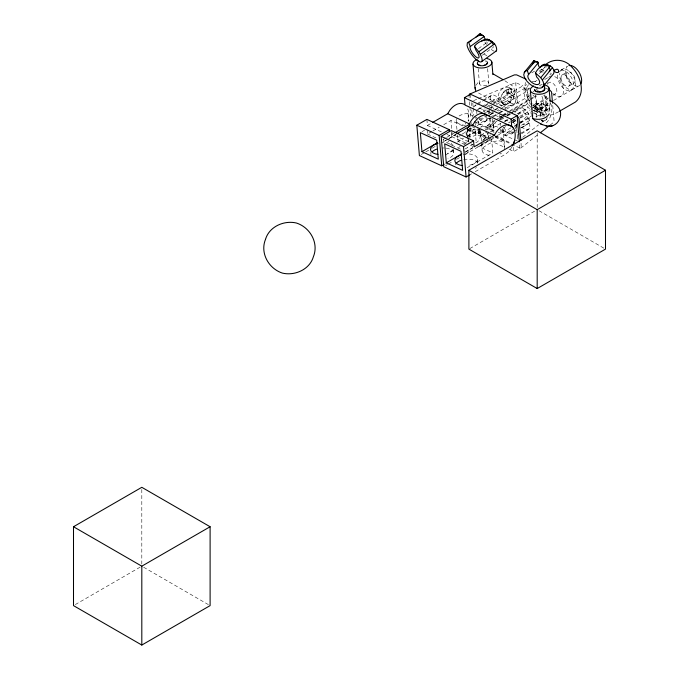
<?xml version="1.0" encoding="UTF-8"?>
<svg xmlns="http://www.w3.org/2000/svg" width="679" height="679" viewBox="0 0 679 679"><rect width="100%" height="100%" fill="white"/><g stroke="black" fill="none" stroke-linecap="round" stroke-linejoin="round"><path stroke-width="0.51" stroke-dasharray="3.4 2.55" d="M479.578 129.409C480.392 133.61 481.403 139.356 477.116 142.098A11.373 5.865 -4.8 0 1 474.765 143.176M504.327 149.473L504.65 147.097L503.131 129.621L501.331 128.798M525.376 82.405C524.171 88.907 526.123 95.697 529.408 101.315M479.849 130.453C478.805 135.367 472.728 136.555 468.468 137.022M488.532 131.904L487.564 134.306A16.593 10.508 -65.4 0 1 485.324 137.964M475.843 85.384L478.831 81.556M532.514 107.29C536.75 108.844 543.854 112.222 541.231 104.473L539.313 103.879A8.886 5.992 51.9 0 0 533.804 105.126L533.898 106.204L541.579 108.581M539.313 73.841L545.848 65.88M520.131 123.238L528.831 114.14L526.072 109.956L519.401 106.892L512.306 110.991M540.204 109.667L539.856 105.551L541.231 104.473M511.881 97.818C501.433 92.7 509.275 91.657 513.808 96.987L514.309 96.995A3.556 2.563 -56.2 0 1 515.463 101.247A3.556 2.563 -56.2 0 1 511.032 103.149A3.556 2.563 -56.2 0 1 511.414 98.234L511.788 96.741A8.886 4.133 66.8 0 0 507.434 90.961L506.067 90.052L507.994 89.221L509.36 90.137A8.886 4.133 66.8 0 1 513.714 95.917L513.808 96.987M534.967 81.709L537.004 80.368M472.813 103.098L473.153 107.146L476.149 104.625M483.55 100.781L492.725 94.653L499.396 97.717L504.913 106.085L505.337 111.144M477.312 109.777L481.139 107.019M491.715 101.638L494.448 99.338L498.361 101.129L501.722 106.23M479.272 118.494L480.392 120.191L484.297 121.982L489.695 118.146M499.388 113.274L502.121 110.974L501.883 108.131M494.949 120.327L490.51 122.891L486.02 126.667L495.78 121.032M474.349 121.312L487.692 127.431L490.679 124.911L496.986 121.269M499.489 115.337L499.659 117.357L501.153 116.101M499.337 118.978L504.098 115.438M504.319 115.608L499.829 119.385L503.377 117.331M510.481 113.232L514.911 110.669L519.401 106.892M504.675 121.439L506.042 120.285L509.946 122.076M514.707 111.831L524.612 106.119L527.6 103.598L527.939 107.647L532.489 109.735M518.391 113.877L521.124 111.577L525.037 113.368L528.398 118.469L528.797 123.213L520.734 128.586M503.708 127.329L507.069 132.43L510.973 134.221L513.714 131.921M521.574 133.78L530.027 128.306L528.831 114.14M495.11 136.674L519.885 148.039L521.234 147.683L521.022 142.582M520.148 117.696L530.138 109.879M530.97 109.226L546.79 96.834L543.175 95.179M522.694 137.285L538.506 124.902M541.842 122.288L547.664 117.73M520.683 148.141L538.719 134.009M550.202 125.021L553.36 122.526L554.047 120.921L552.63 104.133M483.024 139.967L484.84 138.635M478.474 48.625L488.26 41.504M482.26 55.262L492.53 47.785M473.153 107.146L476.624 105.024M477.49 104.49L482.684 101.315M461.89 134.289C467.347 130.563 479.416 125.335 480.308 135.927M535.256 103.989L539.966 103.106L547.961 105.466L543.115 103.963M426.887 119.394L427.397 125.462L431.81 122.916M422.015 131.675L424.536 130.224M477.643 103.369L482.082 100.806M482.964 100.288L492.725 94.653M531.674 72.84L535.247 70.769M427.133 129.825L427.49 134.035L432.005 131.437M432.905 130.911L439.22 127.262M443.735 124.656L450.958 120.489L463.451 126.226M482.031 106.51L487.352 103.437M488.243 102.928L494.448 99.338M478.406 109.327L481.954 107.274M485.502 105.228L488.167 103.692M484.314 106.425L487.861 104.379M491.409 102.325L499.396 97.717M486.877 106.671L489.584 105.109M493.183 103.03L522.898 85.877L526.573 91.453L500.465 106.527M479.366 108.046L483.27 109.837L485.044 108.818M488.6 106.764L491.256 105.228M492.148 104.719L498.361 101.129M483.244 111.509L486.792 109.455M487.683 108.946L492.114 106.382L494.354 109.786M490.213 108.199L492.912 106.637M496.519 104.558L526.233 87.404L528.958 88.66M561.338 69.869L567.372 66.381A11.373 6.569 60 0 0 568.535 80.122A11.373 6.569 60 0 0 579.849 85.316L573.814 88.796M544.719 79.502L549.294 76.871M442.98 139.535L445.721 137.947M446.638 137.421L454.149 133.169M488.082 110.38L489.652 112.765L491.46 111.729M495.059 109.65L499.557 107.053M488.413 113.911L493.735 110.838M494.618 110.329L497.283 108.793M451.399 132.583L451.739 136.632L456.152 134.086M480.392 120.191L486.605 116.601M490.153 114.556L492.818 113.02M421.235 154.498L424.901 152.376M425.818 151.85L431.326 148.667M432.243 148.141L435.918 146.019M443.26 141.784L447.851 139.136M448.768 138.601L456.11 134.366M493.378 112.739L489.831 114.793L486.52 109.769M496.926 110.694L498.7 109.667M502.248 107.621L504.913 106.085M448.344 138.932L443.828 141.538L443.65 139.433M449.243 138.406L455.567 134.765M533.023 91.657L535.765 90.078M561.966 75.038L566.999 72.135M468.026 129.604L473.195 126.617M489.118 117.968L479.357 123.603L477.702 121.091M490 117.459L494.439 114.895L501.11 117.959M446.358 142.845L448.878 141.393M493.243 116.092L497.682 113.537M498.573 113.02L502.121 110.974M484.297 121.982L491.401 117.883M492.283 117.374L497.614 114.301M501.119 112.273L502.918 111.229M506.517 109.149L529.934 95.637M502.655 114.836L506.254 112.756M509.853 110.677L529.662 99.244M530.562 98.727L535.969 95.603M499.659 117.357L501.458 116.321M502.358 115.795L507.765 112.68M508.664 112.162L529.374 100.203M530.274 99.686L536.58 96.045M451.654 143.099L451.832 145.204L453.64 144.169M457.247 142.081L463.562 138.431M467.177 136.352L475.3 131.658L487.794 137.396M495.84 119.818L502.044 116.228M502.935 115.719L505.6 114.182L505.422 112.154M467.313 136.487L478.907 129.791L471.727 126.498M505.21 115.09L508.758 113.045M506.933 115.286L509.589 113.749M497.885 120.752L503.292 117.637M506.89 115.557L510.489 113.478M511.397 112.952L527.6 103.598M487.692 127.431L497.597 121.711M501.195 119.631L503.903 118.07M507.502 115.99L511.1 113.911M485.222 129.731L493.26 125.089L497.741 127.151M445.602 154.948L453.835 150.195M458.401 147.555L460.235 146.503M463.884 144.389L468.459 141.75L468.128 137.82M490.679 124.911L491.027 128.959L500.932 123.238M504.531 121.159L507.816 119.258M517.135 113.885L527.939 107.647M505.083 121.566L508.63 119.512M518.085 114.564L526.072 109.956M535.731 105.338L548.53 97.954M553.096 95.315L555.838 93.727M569.163 85.944L574.188 83.042M508.503 122.865L510.277 121.847M511.16 121.329L515.599 118.766M512.611 120.539L516.159 118.494M519.707 116.44L525.037 113.368M465.217 148.896L467.729 147.445L468.171 152.707L463.367 150.5M512.577 122.212L517.907 119.131M510.931 127.83L501.026 133.551L500.686 129.502L506.093 126.379M512.39 122.746L515.998 120.667M520.496 118.061L532.2 111.305M533.1 110.787L537.607 108.19L541.282 113.766L544.889 115.422M540.111 108.165L549.837 102.597M553.495 100.484L571.786 89.925M465.488 151.757L472.805 147.538M443.574 164.751L445.407 163.69M464.682 152.563L472.94 147.793M481.759 144.041L493.353 137.345M514.538 125.751L519.036 123.154M519.936 122.636L537.946 112.239L537.607 108.19M445.577 165.668L447.41 164.607M448.327 164.08L452.918 161.424M456.585 159.31L460.26 157.189M464.843 154.54L491.638 139.153L492.801 152.919L467.203 167.696M514.198 126.667L516.863 125.131M520.411 123.077L528.398 118.469M507.069 132.43L514.164 128.331M515.055 127.822L516.829 126.795M544.235 111.322L547.588 109.387M500.686 129.502L504.361 135.079L514.266 129.358M515.166 128.84L516.974 127.805M521.472 125.199L531.377 119.487M535.875 116.881L541.282 113.766M513.129 131.743L506.033 135.842L501.62 129.154M514.02 131.234L516.677 129.697M520.81 127.822L528.797 123.213M510.973 134.221L515.412 131.658M558.562 111.763L553.597 114.428L550.287 115.048M469.749 174.859L471.582 173.799M475.258 171.677L504.624 154.719A16.593 10.508 -65.4 0 0 512.17 146.545M509.089 149.338L513.85 151.519L519.885 148.039L519.443 142.811M469.8 248.59L535.375 210.728M75.327 604.565L140.893 566.702M517.186 135.129L519.936 133.661M520.861 133.177L530.027 128.306M485.621 138.278L489.686 136.878M473.594 100.662L477.422 99.015M478.381 98.599L515.684 82.566L522.898 85.877M479.136 119.258L485.833 116.372M489.652 114.734L493.48 113.087M498.267 111.033L501.136 109.794M504.955 108.148L517.39 102.801L524.612 106.119M540.654 69.334L542.003 69.122L543.514 70.769M485.731 112.222L489.695 111.22M551.127 74.673L549.837 74.614M533.898 106.204L546.255 109.862M547.104 66.831L544.286 67.026M473.433 115.999L467.534 113.52A11.373 5.865 -4.8 0 0 457.697 117.06M465.429 125.267L464.538 125.259A11.373 5.865 -4.8 0 1 456.551 118.545M494.923 136.445L495.806 136.454A11.373 5.865 -4.8 0 1 503.81 140.12L504.124 141.359L494.253 136.827M550.389 73.018L551.424 73.773M484.025 53.972L487.013 55.967M545.356 114.692C540.654 113.749 536.834 110.618 533.592 107.231M539.856 105.551L537.938 104.956A8.886 5.992 51.9 0 0 533.083 105.559M533.601 113.325L544.168 116.593A3.556 1.884 -72.8 0 1 543.718 111.331L545.789 109.709A3.556 1.884 -72.8 0 1 546.23 114.972M541.163 120.582L543.081 121.176L539.177 119.962M541.104 103.344L542.198 103.683M543.073 72.254L539.83 70.022M539.364 85.299L541.265 86.165M546.001 88.338L547.894 89.212M533.397 110.151L537.946 112.239M526.064 125.513L522.151 123.722L520.47 121.168M513.129 119.648L515.989 120.955L517.704 141.198L504.361 135.079M521.116 127.134L527.787 130.198M474.324 116.406L477.023 117.645M491.027 128.959L494.66 130.631M498.301 132.295L501.026 133.551M474.18 121.923L480.545 124.851M483.881 126.379L493.888 130.971M495.322 135.944L511.338 143.294M477.965 128.806L480.834 130.122M485.587 132.303L488.447 133.619M488.753 137.837L491.638 139.153M466.286 128.721L476.293 133.313M478.678 130.258A4.745 3.005 -65.4 0 0 479.629 134.841L485.994 137.761M467.169 130.105L485.264 138.406M489.075 140.154L505.278 147.589M482.956 144.78L482.285 144.474A16.593 10.508 -65.4 0 1 479.204 145.739M468.459 141.75L452.121 134.255L450.958 120.489M476.463 145.425L492.801 152.919M470.971 143.889L472.635 144.652M427.397 125.462L442.292 132.295M446.943 134.434L449.736 135.715L449.566 133.687M451.739 136.632L465.701 143.04M470.36 145.17L473.153 146.452M427.49 134.035L438.065 138.889M451.832 145.204L462.407 150.059M539.016 210.728L605.498 249.117M143.625 567.228L209.2 605.091M504.853 80.75L512.789 86.131A11.832 8.521 -56.2 0 1 512.289 98.981A11.832 8.521 -56.2 0 1 500.805 105.576L478.568 92.989M509.199 87.684L511.898 89.484M503.207 103.607L500.508 101.808C512.849 114.59 526.183 93.77 509.233 87.701M506.746 91.733L514.945 97.216M503.02 97.784L511.219 103.267M512.645 121.176L516.507 127.032M491.681 110.711L494.439 114.895M483.27 109.837L486.071 114.089M475.495 117.747L477.15 120.259M531.428 114.479L530.876 112.722M503.131 129.621L503.198 129.884A11.373 5.865 -4.8 0 1 494.753 136.072M504.65 147.097C503.563 136.106 491.019 142.123 485.451 145.926A11.373 5.865 -4.8 0 0 490.493 155.457M546.79 96.834L548.157 113.028M544.847 94.763L546.043 108.929M535.51 95.119L536.792 110.295M526.233 87.404L526.573 91.453M515.684 82.566L517.39 102.801M514.911 110.669L515.089 112.697M513.494 147.309L513.85 151.519M507.994 89.221L508.342 93.337M506.067 90.052L506.407 94.16M500.177 123.425L500.347 125.454M493.26 125.089L493.922 132.914M490.484 96.545L490.909 101.604M491.256 105.652L491.511 108.691M487.607 68.655L488.804 82.821M489.313 108.716L489.652 112.765M490.085 117.832L490.51 122.891M486.792 116.839L487.038 119.682M478.186 68.672L479.467 83.848M481.513 141.105L480.766 132.303L480.876 132.753A11.373 5.865 -4.8 0 0 488.88 136.428M481.496 142.997L482.107 150.28M478.169 120.989L478.661 126.863M476.633 110.346L476.955 114.14M473.238 108.156L473.84 115.235M475.3 131.658L476.293 143.456M477.541 159.124L477.897 163.333M470.462 94.237L470.81 98.413M471.167 102.588L471.43 105.729M471.786 109.905L472.406 117.212M468.968 95.493L469.138 97.589M469.495 101.791L469.851 105.983M469.944 107.036L470.92 118.579M468.043 113.529L468.705 121.354M467.296 127.992L468.043 136.835M465.921 131.14L466.337 136.029M456.161 120.09L456.959 129.604M457.408 134.892L457.765 139.119M453.292 149.015L453.648 153.225M430.775 152.495L430.953 154.6M537.191 132.914L537.191 207.579M141.809 489.415L141.809 564.079M541.494 72.534A11.849 6.136 39.4 0 1 539.084 70.591M544.057 71.134A7.07 3.658 39.4 0 1 541.078 69.046M534.254 106.145A3.556 1.884 -72.8 0 1 535.51 108.801A3.556 1.884 -72.8 0 1 533.702 112.621M540.637 84.442A9.481 4.889 -4.8 0 1 542.258 84.502M550.499 103.429A11.832 6.264 -72.8 0 1 545.831 123.255M540.153 116.932A8.292 4.388 -72.8 0 1 545.008 105.635A8.292 4.397 -72.8 0 1 549.82 111.348M549.786 111.331A8.292 4.388 -72.8 0 0 545.008 105.635A8.292 4.397 -72.8 0 0 540.178 116.949M541.095 119.971A8.292 4.388 -72.8 0 0 546.799 119.02A8.292 4.397 -72.8 0 1 542.012 120.845M487.615 43.303A7.07 2.232 53.9 0 1 486.554 41.801M493.616 46.52A7.07 2.232 53.9 0 1 492.852 47.42M486.851 85.147A4.702 2.419 -4.8 0 1 479.62 84.255A4.702 2.419 -4.8 0 1 484.517 80.894A4.702 2.419 -4.8 0 1 488.396 84.086M485.417 61.042A4.702 2.419 -4.8 0 1 486.249 61.45M494.074 51.154A11.849 3.743 53.9 0 1 490.535 48.786M486.614 44.483A11.849 3.743 53.9 0 1 484.84 41.954M485.723 60.83A5.177 2.665 -4.8 0 1 486.639 61.288M467.772 108.929A16.593 10.508 -65.4 0 1 467.508 120.353M480.554 127.202A4.745 3.005 -65.4 0 1 485.103 128.671M483.728 133.143A4.745 3.005 -65.4 0 1 479.629 134.841M490.561 131.785A4.745 3.005 -65.4 0 1 494.906 132.278M493.726 137.735A4.745 3.005 -65.4 0 1 489.627 139.433M488.405 137.133A4.745 3.005 -65.4 0 1 488.685 134.849M489.44 118.867A16.593 10.508 -65.4 0 1 489.177 130.3M484.687 138.788A16.593 10.508 -65.4 0 1 482.616 141.011M468.858 142.03A16.593 10.508 -65.4 0 1 467.806 140.29M466.685 135.851A16.593 10.508 -65.4 0 1 467.661 127.864M477.218 125.666A4.745 3.005 -65.4 0 1 481.776 127.143M481.029 130.572A4.745 3.005 -65.4 0 1 476.65 133.466A4.745 3.005 -65.4 0 1 475.342 128.73M491.876 118.477A16.593 10.508 -65.4 0 1 492.513 131.828M487.352 141.105A16.593 10.508 -65.4 0 1 477.88 146.308M470.021 137.379A16.593 10.508 -65.4 0 1 472.236 126.158M471.769 122.551A4.745 3.005 -65.4 0 1 471.744 123.671M465.344 124.138A4.745 3.005 -65.4 0 1 465.802 122.992M468.077 120.438A4.745 3.005 -65.4 0 1 468.951 120.081M452.808 149.507A11.373 5.865 -4.8 0 1 447.503 153.395M441.885 142.768A11.373 5.865 -4.8 0 1 443.854 142.734M447.554 143.21A11.373 5.865 -4.8 0 1 451.696 145.111M474.256 145.043A16.593 10.508 -65.4 0 1 471.642 144.194M468.96 141.512A16.593 10.508 -65.4 0 1 468.069 139.594M467.814 138.796A16.593 10.508 -65.4 0 1 468.035 129.188M475.563 123.408A4.745 3.005 -65.4 0 1 475.741 125.505M474.392 128.866A4.745 3.005 -65.4 0 1 469.062 128.263M465.208 144.186A11.373 5.865 -4.8 0 1 461.109 134.756M446.205 148.149A11.373 5.865 -4.8 0 1 453.606 152.707A11.373 5.865 -4.8 0 1 447.945 158.657M442.326 148.03A11.373 5.865 -4.8 0 1 444.304 147.997M486.554 129.952A4.745 3.005 -65.4 0 1 491.112 131.429M490.365 134.858A4.745 3.005 -65.4 0 1 489.729 135.902M486.376 137.837A4.745 3.005 -65.4 0 1 484.679 133.016M469.359 137.073A16.593 10.508 -65.4 0 1 470.895 127.457M463.29 154.311A11.373 5.865 -4.8 0 1 477.379 158.114A11.373 5.865 -4.8 0 1 467.152 165.617M476.454 167.424A11.373 5.865 -4.8 0 1 475.308 168.333M463.732 159.573A11.373 5.865 -4.8 0 1 477.991 164.386M501.458 153.267A11.373 5.865 -4.8 0 1 499.939 154.023M560.871 70.285A11.339 6.544 60 0 1 573.059 81.522A11.339 6.544 60 0 1 566.379 90.171A11.339 6.544 60 0 1 557.654 74.452M560.234 71.295A11.373 6.569 60 0 1 573.662 76.769A11.373 6.569 60 0 1 569.774 89.535A11.373 6.569 60 0 1 559.632 73.273M544.634 95.535A16.118 9.302 60 0 1 545.101 110.414A16.118 9.302 60 0 1 533.584 109.862M530.732 107.231A16.118 9.302 60 0 1 526.556 84.502M541.893 96.24A11.339 6.544 60 0 1 541.825 107.146A11.339 6.544 60 0 1 532.769 105.135M529.815 101.332A11.339 6.544 60 0 1 529.909 87.998M536.24 89.195A11.339 6.544 60 0 1 538.676 91.359M550.143 102.928A16.118 9.302 60 0 1 532.769 103.726M529.51 98.353A16.118 9.302 60 0 1 528.347 84.586M532.073 81.455A16.118 9.302 60 0 1 537.581 82.21M532.837 94.899A6.637 3.828 60 0 1 536.783 102.682A6.637 3.828 60 0 1 532.565 105.491M531.343 104.736A6.637 3.828 60 0 1 527.524 98.438A6.637 3.828 60 0 1 529.34 93.838M547.919 83.517A6.637 3.828 60 0 1 555.617 86.454A6.637 3.828 60 0 1 553.869 94.237M554.684 76.583A11.373 6.569 60 0 1 563.451 92.361A11.373 6.569 60 0 1 552.222 92.879M547.766 84.349A11.373 6.569 60 0 1 547.503 82.626M548.649 77.482A11.373 6.569 60 0 1 550.796 76.048M536.707 117.475A8.292 4.397 -72.8 0 1 538.999 106.628A8.292 4.397 -72.8 0 1 545.339 105.568A8.292 4.397 -72.8 0 1 544.151 116.236M503.886 92.149L503.215 92.751A3.556 2.563 -56.2 0 0 502.833 97.657A3.556 2.563 -56.2 0 0 507.264 95.756A3.556 2.563 -56.2 0 0 506.101 91.504L503.886 92.149M538.685 111.755A4.702 2.419 -4.8 0 0 546.077 109.565A4.702 2.419 -4.8 0 0 539.482 107.52A4.702 2.419 -4.8 0 0 538.685 111.755M505.482 101.842A8.292 5.975 -56.2 0 0 510.43 88.703A8.292 5.975 -56.2 0 0 498.734 93.727A8.292 5.975 -56.2 0 0 505.482 101.842M560.956 78.382A6.552 3.785 60 0 0 568.281 86.403A6.552 3.785 60 0 0 567.457 76.702A6.552 3.785 60 0 0 560.956 78.382M565.98 75.479A6.552 3.785 60 0 0 573.305 83.5A6.552 3.785 60 0 0 572.49 73.799A6.552 3.785 60 0 0 565.98 75.479M508.155 103.632A8.292 5.967 -56.3 0 0 513.095 90.494A8.292 5.967 -56.3 0 0 501.416 95.518A8.292 5.967 -56.3 0 0 508.155 103.632"/><path stroke-width="1.02" d="M475.707 90.706L475.173 87.345M468.968 95.493L469.664 94.126L514.351 74.911L516.634 74.868L526.106 79.214M539.847 67.73A7.07 3.658 39.4 0 1 538.303 64.997L537.989 62.179L533.686 60.838L532.489 64.259L527.345 70.531L525.105 71.287L523.789 74.274A11.849 6.136 39.4 0 0 536.351 87.684L537.522 87.744M513.222 144.16L514.19 141.767M432.693 122.407L447.707 113.741L449.846 110.253A16.593 10.508 -65.4 0 1 464.198 104.328M469.274 123.85L471.515 120.191A16.593 10.508 -65.4 0 1 485.867 114.267L486.724 115.023L465.047 105.075L464.428 97.717L470.462 94.237L517.143 115.651L518.985 118.443L520.844 140.477M447.707 113.741L469.944 124.155A16.593 10.508 -65.4 0 0 468.595 127.355M471.947 125.072L494.388 135.155L496.527 131.667A16.593 10.508 -65.4 0 1 512.008 126.557A16.593 10.508 -65.4 0 1 512.569 145.781M472.609 125.377L474.85 121.728A16.593 10.508 -65.4 0 1 489.203 115.803L490.06 116.55L487.556 115.405M524.12 72.551L533.711 60.855L537.989 62.179M535.349 87.073L536.351 87.684A11.849 6.136 39.4 0 0 542.343 80.012L540.756 77.695L550.355 66.007C544.227 62.986 538.133 67.391 535.451 73.035L536.699 77.033A7.07 3.658 39.4 0 1 538.897 84.094A7.07 3.658 39.4 0 1 530.791 81.59A7.07 3.658 39.4 0 1 528.593 74.52L538.396 62.57M542.343 80.012L552.502 67.637L550.372 66.007L544.847 64.293A9.481 5.016 -72.8 0 0 540.594 66.771M542.385 87.336L552.672 74.792A11.849 6.136 39.4 0 0 553.64 69.742L552.502 67.637M549.26 113.868C545.644 119.563 538.566 120.141 532.726 118.596L534.857 120.565L542.275 124.597M478.771 61.118L477.872 60.855A11.849 3.743 53.9 0 1 467.084 45.485L467.364 42.769L475.954 37.107L479.272 34.094L480.528 33.967L483.584 36.004L485.018 38.839M548.157 66.415L548.793 65.328L547.189 65.354M540.365 132.728L549.379 125.657M469.512 41.988L471.201 40.757M495.39 51.383A11.849 3.743 53.9 0 0 495.933 46.138C491.706 37.133 479.798 39.212 474.451 46.257L476.03 50.407A7.07 2.232 53.9 0 1 478.831 57.749A7.07 2.232 53.9 0 1 473.068 53.896A7.07 2.232 53.9 0 1 470.267 46.554L484.127 36.462M477.227 60.083L477.872 60.855A11.849 3.743 53.9 0 0 480.291 54.312L478.805 51.757L492.368 41.886L487.641 39.263A9.481 6.824 -56.2 0 0 481.725 40.969M480.291 54.312L494.651 43.863M481.734 61.543L496.281 50.95M443.574 164.751L441.74 165.812L419.393 155.559L416.83 125.199L426.887 119.394L449.226 129.638L449.396 131.667M545.076 65.091C553.096 57.647 565.743 59.166 572.355 67.679M416.83 125.199L439.169 135.452L449.226 129.638M469.749 174.859L466.083 176.973L443.735 166.728L441.172 136.369L451.229 130.563L473.569 140.808L474.078 146.885L494.388 135.155M421.948 151.672L438.294 159.166L436.682 140.146L420.343 132.651L421.948 151.672L437.497 142.7M455.032 132.66L470.046 123.994M457.035 133.576L472.049 124.911M441.172 136.369L463.511 146.613L473.569 140.808M464.428 97.717L511.109 119.139L517.143 115.651L519.35 141.767M446.29 162.841L462.628 170.336L461.024 151.315L444.686 143.812L446.29 162.841L461.83 153.87M559.454 111.246L575.546 101.96C585.96 93.15 580.596 76.719 572.728 68.07M468.892 170.242L537.191 130.809L605.498 170.242L605.498 249.117L537.191 288.55L468.892 249.117L468.892 170.242L537.191 209.675L605.498 170.242M73.502 526.743L141.809 487.31L210.108 526.743L210.108 605.617L141.809 645.05L73.502 605.617L73.502 526.743L141.809 566.176L210.108 526.743M551.212 126.048C556.398 125.284 560.073 120.175 560.548 115.141C561.558 108.088 555.15 103.395 549.846 100.203M540.637 124.087L547.079 126.082L550.839 126.107M549.141 126.387L552.765 125.785M469.664 94.126L470.488 94.245M544.847 64.293L547.902 65.243M545.441 125.573L547.079 126.082M479.697 33.95L483.584 36.004M491.944 117.416L511.728 126.498L512.993 127.601M533.686 60.838L533.966 61.611M549.786 90.078L551.543 91.92L552.536 103.081M493.056 73.884L503.037 79.689M535.451 73.035L540.756 77.695M487.641 39.263L489.822 40.715M489.347 39.866L491.324 41.419L493.175 44.288M480.537 33.975L481.436 35.036M474.451 46.257L478.805 51.757M549.116 67.246L549.761 68.545A7.07 3.658 39.4 0 1 549.184 71.558M468.68 42.404L470.267 46.554M527.345 70.531L528.593 74.52M549.031 87.998L550.219 102.02M544.397 83.873L544.796 88.626M530.375 90.748L532.726 118.596M511.109 119.139L511.728 126.498M491.842 62.052L492.903 74.622M473.008 64.132L475.13 89.161M463.511 146.613L466.083 176.973M439.169 135.452L441.74 165.812M537.191 209.675L537.191 288.55M141.809 566.176L141.809 645.05M544.405 87.981A5.177 2.665 -4.8 0 1 540.543 91.962A5.177 2.665 -4.8 0 1 534.568 89.433M532.489 64.259A9.481 5.016 -72.8 0 1 536.741 61.789M544.329 88.694A4.702 2.419 -4.8 0 1 539.245 91.818M538.048 91.75A4.702 2.419 -4.8 0 1 535.077 90.052M545.212 85.053A9.481 4.889 -4.8 0 1 546.884 92.123A9.481 4.889 -4.8 0 1 532.947 93.218A9.481 4.889 -4.8 0 1 533.711 85.961M487.267 61.865A5.177 2.665 -4.8 0 1 482.234 65.778A5.177 2.665 -4.8 0 1 477.736 62.273M475.954 37.107A9.481 6.824 -56.2 0 1 481.878 35.401M487.047 63.215A4.702 2.419 -4.8 0 1 486.682 63.843M485.137 64.904A4.702 2.419 -4.8 0 1 484.059 65.269M480.469 65.422A4.702 2.419 -4.8 0 1 478.033 64.208M487.106 58.547A9.481 4.889 -4.8 0 1 489.882 65.651A9.481 4.889 -4.8 0 1 475.589 66.898A9.481 4.889 -4.8 0 1 476.955 59.438M432.489 151.561A11.373 5.865 -4.8 0 1 436.648 149.159M437.947 154.413A11.373 5.865 -4.8 0 1 430.503 149.338A11.373 5.865 -4.8 0 1 438.006 143.354M462.289 165.574A11.373 5.865 -4.8 0 1 454.888 161.016A11.373 5.865 -4.8 0 1 460.549 155.067M455.685 164.225A11.373 5.865 -4.8 0 1 460.99 160.329M568.9 65.6A11.373 6.569 60 0 1 578.686 71.575A11.373 6.569 60 0 1 580.952 83.89M265.514 239.339C259.853 253.046 268.706 268.697 282.439 273.111C294.873 276.03 309.658 269.521 313.367 256.798C319.028 243.09 310.176 227.44 296.443 223.026C284.009 220.098 269.224 226.616 265.514 239.339M558.885 71.651L558.274 72.347C556.721 73.077 554.056 71.999 554.217 70.098L557.128 69.156L558.214 69.776L558.885 71.651"/></g></svg>
